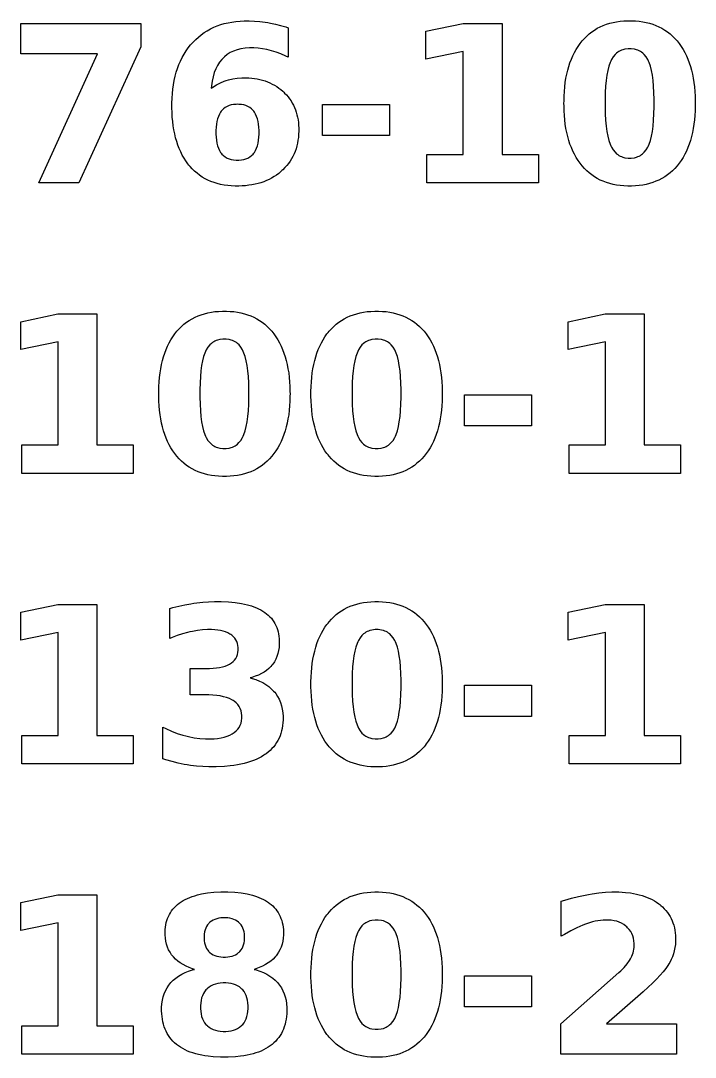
# Model space of a CAD drawing. Header units: millimetres. Extents: x 0 to 570, y 0 to 420.
# Drawn here: x 423.98 to 443.01, y 103.65 to 132.92 of the extents above; entities that cross this region are included whole.
import ezdxf

# ---------------------------------------------------------------- set-up
doc = ezdxf.new("R2010")
doc.units = ezdxf.units.MM
doc.layers.add('LEGEND_TEXT', color=7, linetype='Continuous')

msp = doc.modelspace()

# ---------------------------------------------------------------- linework, layer by layer
at = {"layer": 'LEGEND_TEXT'}
for points in [[(430.491, 132.153), (430.427, 132.152), (430.305, 132.143), (430.189, 132.125), (430.081, 132.098), (429.98, 132.062), (429.887, 132.017), (429.8, 131.963), (429.721, 131.9), (429.684, 131.865), (429.648, 131.828), (429.584, 131.747), (429.526, 131.658), (429.477, 131.56), (429.434, 131.453), (429.4, 131.338), (429.373, 131.214), (429.353, 131.081), (429.346, 131.011), (429.396, 131.047), (429.5, 131.111), (429.607, 131.167), (429.719, 131.213), (429.776, 131.232), (429.835, 131.249), (429.956, 131.277), (430.083, 131.296), (430.215, 131.305), (430.283, 131.306), (430.326, 131.306), (430.41, 131.303), (430.492, 131.296), (430.572, 131.287), (430.65, 131.274), (430.726, 131.259), (430.8, 131.24), (430.871, 131.217), (430.941, 131.192), (431.008, 131.164), (431.074, 131.132), (431.137, 131.098), (431.198, 131.06), (431.258, 131.019), (431.315, 130.974), (431.37, 130.927), (431.396, 130.902), (431.422, 130.877), (431.472, 130.824), (431.518, 130.77), (431.561, 130.714), (431.601, 130.656), (431.637, 130.595), (431.67, 130.533), (431.7, 130.469), (431.727, 130.403), (431.75, 130.335), (431.77, 130.265), (431.786, 130.193), (431.799, 130.119), (431.809, 130.043), (431.816, 129.966), (431.819, 129.886), (431.82, 129.845), (431.819, 129.8), (431.816, 129.712), (431.808, 129.626), (431.797, 129.542), (431.782, 129.461), (431.764, 129.382), (431.742, 129.305), (431.716, 129.23), (431.686, 129.158), (431.653, 129.088), (431.616, 129.02), (431.575, 128.954), (431.531, 128.89), (431.483, 128.829), (431.431, 128.77), (431.375, 128.713), (431.346, 128.686), (431.316, 128.659), (431.255, 128.608), (431.191, 128.56), (431.124, 128.516), (431.055, 128.475), (430.983, 128.438), (430.909, 128.404), (430.832, 128.373), (430.753, 128.346), (430.671, 128.322), (430.587, 128.302), (430.5, 128.284), (430.411, 128.271), (430.319, 128.261), (430.224, 128.254), (430.127, 128.25), (430.078, 128.25), (430.024, 128.251), (429.917, 128.255), (429.814, 128.264), (429.713, 128.278), (429.616, 128.297), (429.522, 128.32), (429.431, 128.348), (429.343, 128.38), (429.258, 128.417), (429.176, 128.459), (429.098, 128.505), (429.022, 128.556), (428.95, 128.611), (428.88, 128.672), (428.814, 128.736), (428.751, 128.806), (428.72, 128.842), (428.691, 128.88), (428.634, 128.958), (428.582, 129.04), (428.533, 129.125), (428.488, 129.215), (428.447, 129.308), (428.409, 129.406), (428.375, 129.507), (428.345, 129.612), (428.319, 129.721), (428.297, 129.834), (428.278, 129.95), (428.263, 130.071), (428.252, 130.195), (428.244, 130.324), (428.24, 130.456), (428.24, 130.523), (428.24, 130.592), (428.245, 130.728), (428.254, 130.86), (428.267, 130.988), (428.284, 131.113), (428.306, 131.233), (428.333, 131.35), (428.363, 131.463), (428.398, 131.573), (428.438, 131.679), (428.482, 131.781), (428.53, 131.879), (428.583, 131.974), (428.64, 132.065), (428.702, 132.152), (428.767, 132.235), (428.802, 132.276), (428.838, 132.315), (428.911, 132.389), (428.988, 132.459), (429.068, 132.524), (429.151, 132.584), (429.238, 132.638), (429.328, 132.688), (429.421, 132.733), (429.517, 132.773), (429.617, 132.808), (429.719, 132.838), (429.826, 132.863), (429.935, 132.882), (430.047, 132.897), (430.163, 132.907), (430.282, 132.912), (430.343, 132.913), (430.421, 132.912), (430.574, 132.906), (430.724, 132.894), (430.873, 132.876), (430.946, 132.865), (431.019, 132.852), (431.164, 132.822), (431.309, 132.786), (431.453, 132.743), (431.525, 132.72), (431.525, 131.888), (431.454, 131.921), (431.314, 131.98), (431.179, 132.03), (431.048, 132.071), (430.985, 132.088), (430.922, 132.104), (430.797, 132.128), (430.673, 132.144), (430.551, 132.152)], [(442.871, 129.539), (442.838, 129.435), (442.8, 129.336), (442.758, 129.24), (442.713, 129.148), (442.664, 129.06), (442.612, 128.976), (442.555, 128.896), (442.525, 128.858), (442.495, 128.82), (442.431, 128.749), (442.365, 128.683), (442.295, 128.621), (442.222, 128.564), (442.146, 128.512), (442.067, 128.464), (441.984, 128.421), (441.899, 128.384), (441.81, 128.35), (441.718, 128.322), (441.623, 128.298), (441.525, 128.279), (441.424, 128.265), (441.319, 128.255), (441.212, 128.251), (441.157, 128.25), (441.102, 128.251), (440.994, 128.255), (440.889, 128.265), (440.787, 128.279), (440.689, 128.298), (440.594, 128.322), (440.502, 128.35), (440.413, 128.384), (440.327, 128.421), (440.244, 128.464), (440.165, 128.512), (440.089, 128.564), (440.016, 128.621), (439.946, 128.683), (439.879, 128.749), (439.816, 128.82), (439.785, 128.858), (439.756, 128.896), (439.699, 128.976), (439.646, 129.06), (439.598, 129.148), (439.552, 129.24), (439.511, 129.336), (439.473, 129.435), (439.439, 129.539), (439.409, 129.647), (439.383, 129.759), (439.36, 129.875), (439.341, 129.995), (439.326, 130.118), (439.315, 130.246), (439.307, 130.378), (439.304, 130.514), (439.303, 130.583), (439.304, 130.653), (439.307, 130.789), (439.315, 130.921), (439.326, 131.049), (439.341, 131.173), (439.36, 131.293), (439.383, 131.409), (439.409, 131.521), (439.439, 131.629), (439.473, 131.733), (439.511, 131.833), (439.552, 131.929), (439.598, 132.021), (439.646, 132.109), (439.699, 132.193), (439.756, 132.273), (439.785, 132.311), (439.816, 132.349), (439.879, 132.42), (439.946, 132.486), (440.016, 132.548), (440.089, 132.605), (440.165, 132.657), (440.244, 132.705), (440.327, 132.747), (440.413, 132.785), (440.502, 132.818), (440.594, 132.847), (440.689, 132.871), (440.787, 132.89), (440.889, 132.904), (440.994, 132.913), (441.102, 132.918), (441.157, 132.919), (441.212, 132.918), (441.319, 132.913), (441.424, 132.904), (441.525, 132.89), (441.623, 132.871), (441.718, 132.847), (441.81, 132.818), (441.899, 132.785), (441.984, 132.747), (442.067, 132.705), (442.146, 132.657), (442.222, 132.605), (442.295, 132.548), (442.365, 132.486), (442.431, 132.42), (442.495, 132.349), (442.525, 132.311), (442.555, 132.273), (442.612, 132.193), (442.664, 132.109), (442.713, 132.021), (442.758, 131.929), (442.8, 131.833), (442.838, 131.733), (442.871, 131.629), (442.902, 131.521), (442.928, 131.409), (442.951, 131.293), (442.969, 131.173), (442.984, 131.049), (442.996, 130.921), (443.003, 130.789), (443.007, 130.653), (443.008, 130.583), (443.007, 130.514), (443.003, 130.378), (442.996, 130.246), (442.984, 130.118), (442.969, 129.995), (442.951, 129.875), (442.928, 129.759), (442.902, 129.647)], [(425.612, 128.338), (424.481, 128.338), (426.142, 131.984), (423.975, 131.984), (423.975, 132.838), (427.366, 132.838), (427.366, 132.184)], [(438.584, 128.338), (435.437, 128.338), (435.437, 129.139), (436.462, 129.139), (436.462, 132.048), (435.41, 131.831), (435.41, 132.621), (436.455, 132.838), (437.558, 132.838), (437.558, 129.139), (438.584, 129.139)], [(441.689, 131.781), (441.669, 131.823), (441.622, 131.898), (441.569, 131.963), (441.525, 132.004), (441.493, 132.029), (441.46, 132.05), (441.425, 132.069), (441.389, 132.085), (441.35, 132.099), (441.29, 132.114), (441.203, 132.125), (441.157, 132.126), (441.111, 132.125), (441.024, 132.114), (440.964, 132.099), (440.925, 132.085), (440.889, 132.069), (440.854, 132.05), (440.82, 132.029), (440.789, 132.004), (440.744, 131.963), (440.691, 131.898), (440.644, 131.823), (440.623, 131.781), (440.604, 131.736), (440.569, 131.634), (440.539, 131.517), (440.514, 131.384), (440.494, 131.235), (440.479, 131.071), (440.469, 130.891), (440.464, 130.696), (440.463, 130.593), (440.464, 130.488), (440.469, 130.29), (440.479, 130.108), (440.494, 129.942), (440.514, 129.792), (440.539, 129.657), (440.569, 129.538), (440.604, 129.435), (440.623, 129.389), (440.644, 129.347), (440.691, 129.27), (440.744, 129.205), (440.789, 129.163), (440.82, 129.138), (440.854, 129.117), (440.889, 129.097), (440.925, 129.081), (440.964, 129.067), (441.024, 129.052), (441.111, 129.041), (441.157, 129.04), (441.202, 129.041), (441.289, 129.052), (441.349, 129.067), (441.387, 129.081), (441.423, 129.097), (441.458, 129.117), (441.491, 129.138), (441.523, 129.163), (441.567, 129.205), (441.62, 129.27), (441.667, 129.347), (441.687, 129.389), (441.707, 129.435), (441.742, 129.538), (441.772, 129.657), (441.797, 129.792), (441.817, 129.942), (441.832, 130.108), (441.842, 130.29), (441.847, 130.488), (441.847, 130.593), (441.847, 130.696), (441.842, 130.891), (441.832, 131.071), (441.817, 131.235), (441.797, 131.384), (441.773, 131.517), (441.743, 131.634), (441.708, 131.736)], [(429.582, 130.28), (429.553, 130.219), (429.529, 130.151), (429.51, 130.077), (429.496, 129.997), (429.486, 129.91), (429.482, 129.818), (429.481, 129.769), (429.482, 129.72), (429.486, 129.628), (429.496, 129.542), (429.51, 129.461), (429.529, 129.387), (429.553, 129.32), (429.582, 129.258), (429.615, 129.202), (429.633, 129.177), (429.653, 129.153), (429.696, 129.11), (429.744, 129.073), (429.796, 129.042), (429.853, 129.018), (429.915, 128.999), (429.982, 128.987), (430.053, 128.981), (430.091, 128.98), (430.128, 128.981), (430.2, 128.987), (430.267, 128.999), (430.329, 129.018), (430.387, 129.042), (430.439, 129.073), (430.487, 129.11), (430.53, 129.153), (430.55, 129.177), (430.568, 129.202), (430.601, 129.258), (430.63, 129.32), (430.654, 129.387), (430.673, 129.461), (430.687, 129.542), (430.697, 129.628), (430.701, 129.72), (430.702, 129.769), (430.701, 129.818), (430.697, 129.91), (430.687, 129.997), (430.673, 130.077), (430.654, 130.151), (430.63, 130.219), (430.601, 130.28), (430.568, 130.336), (430.55, 130.361), (430.53, 130.385), (430.487, 130.428), (430.439, 130.465), (430.387, 130.496), (430.329, 130.521), (430.267, 130.54), (430.2, 130.552), (430.128, 130.558), (430.091, 130.559), (430.053, 130.558), (429.982, 130.552), (429.915, 130.54), (429.853, 130.521), (429.796, 130.496), (429.744, 130.465), (429.696, 130.428), (429.653, 130.385), (429.633, 130.361), (429.615, 130.336)], [(432.486, 129.676), (432.486, 130.553), (434.378, 130.553), (434.378, 129.676)], [(431.403, 121.235), (431.365, 121.136), (431.324, 121.04), (431.279, 120.948), (431.23, 120.86), (431.177, 120.776), (431.12, 120.696), (431.091, 120.658), (431.06, 120.62), (430.997, 120.549), (430.93, 120.483), (430.86, 120.421), (430.787, 120.364), (430.711, 120.312), (430.632, 120.264), (430.55, 120.221), (430.464, 120.184), (430.376, 120.15), (430.284, 120.122), (430.189, 120.098), (430.091, 120.079), (429.989, 120.065), (429.885, 120.055), (429.777, 120.051), (429.722, 120.05), (429.667, 120.051), (429.559, 120.055), (429.454, 120.065), (429.353, 120.079), (429.254, 120.098), (429.159, 120.122), (429.067, 120.15), (428.978, 120.184), (428.892, 120.221), (428.81, 120.264), (428.73, 120.312), (428.654, 120.364), (428.581, 120.421), (428.511, 120.483), (428.445, 120.549), (428.381, 120.62), (428.351, 120.658), (428.321, 120.696), (428.265, 120.776), (428.212, 120.86), (428.163, 120.948), (428.118, 121.04), (428.076, 121.136), (428.038, 121.235), (428.005, 121.339), (427.974, 121.447), (427.948, 121.559), (427.925, 121.675), (427.907, 121.795), (427.892, 121.918), (427.88, 122.046), (427.873, 122.178), (427.869, 122.314), (427.868, 122.383), (427.869, 122.453), (427.873, 122.589), (427.88, 122.721), (427.892, 122.849), (427.907, 122.973), (427.925, 123.093), (427.948, 123.209), (427.974, 123.321), (428.005, 123.429), (428.038, 123.533), (428.076, 123.633), (428.118, 123.729), (428.163, 123.821), (428.212, 123.909), (428.265, 123.993), (428.321, 124.073), (428.351, 124.111), (428.381, 124.149), (428.445, 124.22), (428.511, 124.286), (428.581, 124.348), (428.654, 124.405), (428.73, 124.457), (428.81, 124.505), (428.892, 124.547), (428.978, 124.585), (429.067, 124.618), (429.159, 124.647), (429.254, 124.671), (429.353, 124.69), (429.454, 124.704), (429.559, 124.713), (429.667, 124.718), (429.722, 124.719), (429.777, 124.718), (429.885, 124.713), (429.989, 124.704), (430.091, 124.69), (430.189, 124.671), (430.284, 124.647), (430.376, 124.618), (430.464, 124.585), (430.55, 124.547), (430.632, 124.505), (430.711, 124.457), (430.787, 124.405), (430.86, 124.348), (430.93, 124.286), (430.997, 124.22), (431.06, 124.149), (431.091, 124.111), (431.12, 124.073), (431.177, 123.993), (431.23, 123.909), (431.279, 123.821), (431.324, 123.729), (431.365, 123.633), (431.403, 123.533), (431.437, 123.429), (431.467, 123.321), (431.493, 123.209), (431.516, 123.093), (431.535, 122.973), (431.55, 122.849), (431.561, 122.721), (431.569, 122.589), (431.572, 122.453), (431.573, 122.383), (431.572, 122.314), (431.569, 122.178), (431.561, 122.046), (431.55, 121.918), (431.535, 121.795), (431.516, 121.675), (431.493, 121.559), (431.467, 121.447), (431.437, 121.339)], [(435.66, 121.136), (435.618, 121.04), (435.573, 120.948), (435.524, 120.86), (435.472, 120.776), (435.415, 120.696), (435.385, 120.658), (435.355, 120.62), (435.291, 120.549), (435.225, 120.483), (435.155, 120.421), (435.082, 120.364), (435.006, 120.312), (434.927, 120.264), (434.844, 120.221), (434.759, 120.184), (434.67, 120.15), (434.578, 120.122), (434.483, 120.098), (434.385, 120.079), (434.284, 120.065), (434.179, 120.055), (434.072, 120.051), (434.017, 120.05), (433.962, 120.051), (433.854, 120.055), (433.749, 120.065), (433.647, 120.079), (433.549, 120.098), (433.454, 120.122), (433.362, 120.15), (433.273, 120.184), (433.187, 120.221), (433.104, 120.264), (433.025, 120.312), (432.949, 120.364), (432.876, 120.421), (432.806, 120.483), (432.739, 120.549), (432.676, 120.62), (432.645, 120.658), (432.616, 120.696), (432.559, 120.776), (432.506, 120.86), (432.458, 120.948), (432.412, 121.04), (432.371, 121.136), (432.333, 121.235), (432.299, 121.339), (432.269, 121.447), (432.243, 121.559), (432.22, 121.675), (432.201, 121.795), (432.186, 121.918), (432.175, 122.046), (432.167, 122.178), (432.164, 122.314), (432.163, 122.383), (432.164, 122.453), (432.167, 122.589), (432.175, 122.721), (432.186, 122.849), (432.201, 122.973), (432.22, 123.093), (432.243, 123.209), (432.269, 123.321), (432.299, 123.429), (432.333, 123.533), (432.371, 123.633), (432.412, 123.729), (432.458, 123.821), (432.506, 123.909), (432.559, 123.993), (432.616, 124.073), (432.645, 124.111), (432.676, 124.149), (432.739, 124.22), (432.806, 124.286), (432.876, 124.348), (432.949, 124.405), (433.025, 124.457), (433.104, 124.505), (433.187, 124.547), (433.273, 124.585), (433.362, 124.618), (433.454, 124.647), (433.549, 124.671), (433.647, 124.69), (433.749, 124.704), (433.854, 124.713), (433.962, 124.718), (434.017, 124.719), (434.072, 124.718), (434.179, 124.713), (434.284, 124.704), (434.385, 124.69), (434.483, 124.671), (434.578, 124.647), (434.67, 124.618), (434.759, 124.585), (434.844, 124.547), (434.927, 124.505), (435.006, 124.457), (435.082, 124.405), (435.155, 124.348), (435.225, 124.286), (435.291, 124.22), (435.355, 124.149), (435.385, 124.111), (435.415, 124.073), (435.472, 123.993), (435.524, 123.909), (435.573, 123.821), (435.618, 123.729), (435.66, 123.633), (435.698, 123.533), (435.731, 123.429), (435.762, 123.321), (435.788, 123.209), (435.811, 123.093), (435.829, 122.973), (435.844, 122.849), (435.856, 122.721), (435.863, 122.589), (435.867, 122.453), (435.868, 122.383), (435.867, 122.314), (435.863, 122.178), (435.856, 122.046), (435.844, 121.918), (435.829, 121.795), (435.811, 121.675), (435.788, 121.559), (435.762, 121.447), (435.731, 121.339), (435.698, 121.235)], [(424.002, 120.138), (424.002, 120.939), (425.027, 120.939), (425.027, 123.848), (423.975, 123.631), (423.975, 124.421), (425.02, 124.638), (426.124, 124.638), (426.124, 120.939), (427.149, 120.939), (427.149, 120.138)], [(439.448, 120.138), (439.448, 120.939), (440.473, 120.939), (440.473, 123.848), (439.421, 123.631), (439.421, 124.421), (440.466, 124.638), (441.57, 124.638), (441.57, 120.939), (442.595, 120.939), (442.595, 120.138)], [(430.234, 123.623), (430.188, 123.698), (430.135, 123.763), (430.09, 123.804), (430.059, 123.829), (430.025, 123.85), (429.991, 123.869), (429.954, 123.885), (429.916, 123.899), (429.855, 123.914), (429.768, 123.925), (429.722, 123.926), (429.676, 123.925), (429.59, 123.914), (429.529, 123.899), (429.491, 123.885), (429.454, 123.869), (429.419, 123.85), (429.386, 123.829), (429.354, 123.804), (429.31, 123.763), (429.256, 123.698), (429.21, 123.623), (429.189, 123.581), (429.169, 123.536), (429.134, 123.434), (429.104, 123.317), (429.079, 123.184), (429.059, 123.035), (429.044, 122.871), (429.034, 122.691), (429.029, 122.496), (429.029, 122.393), (429.029, 122.288), (429.034, 122.09), (429.044, 121.908), (429.059, 121.742), (429.079, 121.592), (429.104, 121.457), (429.134, 121.338), (429.169, 121.235), (429.189, 121.189), (429.21, 121.147), (429.256, 121.07), (429.31, 121.005), (429.354, 120.963), (429.386, 120.938), (429.419, 120.917), (429.454, 120.897), (429.491, 120.881), (429.529, 120.867), (429.59, 120.852), (429.676, 120.841), (429.722, 120.84), (429.768, 120.841), (429.854, 120.852), (429.914, 120.867), (429.952, 120.881), (429.989, 120.897), (430.024, 120.917), (430.057, 120.938), (430.088, 120.963), (430.132, 121.005), (430.185, 121.07), (430.232, 121.147), (430.253, 121.189), (430.272, 121.235), (430.307, 121.338), (430.337, 121.457), (430.362, 121.592), (430.382, 121.742), (430.397, 121.908), (430.407, 122.09), (430.412, 122.288), (430.413, 122.393), (430.412, 122.496), (430.407, 122.691), (430.397, 122.871), (430.382, 123.035), (430.363, 123.184), (430.338, 123.317), (430.308, 123.434), (430.274, 123.536), (430.254, 123.581)], [(434.482, 123.698), (434.429, 123.763), (434.385, 123.804), (434.353, 123.829), (434.32, 123.85), (434.285, 123.869), (434.249, 123.885), (434.21, 123.899), (434.15, 123.914), (434.063, 123.925), (434.017, 123.926), (433.971, 123.925), (433.884, 123.914), (433.824, 123.899), (433.785, 123.885), (433.749, 123.869), (433.714, 123.85), (433.68, 123.829), (433.649, 123.804), (433.604, 123.763), (433.551, 123.698), (433.504, 123.623), (433.483, 123.581), (433.464, 123.536), (433.429, 123.434), (433.399, 123.317), (433.374, 123.184), (433.354, 123.035), (433.339, 122.871), (433.329, 122.691), (433.324, 122.496), (433.323, 122.393), (433.324, 122.288), (433.329, 122.09), (433.339, 121.908), (433.354, 121.742), (433.374, 121.592), (433.399, 121.457), (433.429, 121.338), (433.464, 121.235), (433.483, 121.189), (433.504, 121.147), (433.551, 121.07), (433.604, 121.005), (433.649, 120.963), (433.68, 120.938), (433.714, 120.917), (433.749, 120.897), (433.785, 120.881), (433.824, 120.867), (433.884, 120.852), (433.971, 120.841), (434.017, 120.84), (434.062, 120.841), (434.149, 120.852), (434.209, 120.867), (434.247, 120.881), (434.283, 120.897), (434.318, 120.917), (434.351, 120.938), (434.383, 120.963), (434.427, 121.005), (434.48, 121.07), (434.527, 121.147), (434.547, 121.189), (434.567, 121.235), (434.602, 121.338), (434.632, 121.457), (434.657, 121.592), (434.677, 121.742), (434.692, 121.908), (434.702, 122.09), (434.707, 122.288), (434.707, 122.393), (434.707, 122.496), (434.702, 122.691), (434.692, 122.871), (434.677, 123.035), (434.657, 123.184), (434.633, 123.317), (434.603, 123.434), (434.568, 123.536), (434.549, 123.581), (434.529, 123.623)], [(438.39, 121.476), (436.497, 121.476), (436.497, 122.353), (438.39, 122.353)], [(431.22, 113.841), (431.265, 113.758), (431.302, 113.671), (431.332, 113.578), (431.354, 113.481), (431.369, 113.379), (431.376, 113.271), (431.377, 113.216), (431.377, 113.174), (431.373, 113.093), (431.365, 113.014), (431.353, 112.938), (431.336, 112.865), (431.316, 112.793), (431.292, 112.725), (431.264, 112.659), (431.232, 112.595), (431.196, 112.534), (431.156, 112.475), (431.112, 112.419), (431.064, 112.366), (431.012, 112.315), (430.956, 112.266), (430.896, 112.22), (430.864, 112.198), (430.832, 112.177), (430.764, 112.136), (430.692, 112.098), (430.617, 112.062), (430.539, 112.03), (430.456, 112), (430.37, 111.973), (430.281, 111.948), (430.187, 111.926), (430.09, 111.907), (429.99, 111.891), (429.885, 111.878), (429.722, 111.862), (429.491, 111.851), (429.37, 111.85), (429.283, 111.851), (429.11, 111.858), (428.936, 111.872), (428.762, 111.893), (428.675, 111.906), (428.588, 111.921), (428.415, 111.956), (428.243, 111.998), (428.071, 112.047), (427.986, 112.074), (427.986, 112.969), (428.068, 112.929), (428.23, 112.858), (428.391, 112.796), (428.552, 112.745), (428.632, 112.723), (428.712, 112.703), (428.872, 112.672), (429.03, 112.652), (429.186, 112.641), (429.264, 112.64), (429.321, 112.64), (429.429, 112.645), (429.531, 112.655), (429.626, 112.67), (429.715, 112.69), (429.796, 112.715), (429.871, 112.745), (429.939, 112.78), (429.971, 112.799), (430.001, 112.82), (430.055, 112.864), (430.101, 112.913), (430.139, 112.966), (430.17, 113.023), (430.193, 113.085), (430.208, 113.151), (430.216, 113.221), (430.217, 113.258), (430.216, 113.296), (430.208, 113.368), (430.192, 113.436), (430.169, 113.499), (430.137, 113.557), (430.098, 113.61), (430.051, 113.659), (429.996, 113.704), (429.965, 113.724), (429.933, 113.743), (429.862, 113.778), (429.784, 113.807), (429.699, 113.832), (429.606, 113.852), (429.506, 113.867), (429.398, 113.876), (429.282, 113.881), (429.222, 113.882), (428.758, 113.882), (428.758, 114.629), (429.246, 114.629), (429.3, 114.63), (429.402, 114.634), (429.497, 114.643), (429.586, 114.656), (429.667, 114.673), (429.742, 114.694), (429.809, 114.72), (429.869, 114.75), (429.897, 114.766), (429.923, 114.784), (429.969, 114.823), (430.01, 114.866), (430.043, 114.914), (430.07, 114.966), (430.09, 115.023), (430.103, 115.084), (430.11, 115.149), (430.111, 115.184), (430.11, 115.216), (430.103, 115.277), (430.09, 115.334), (430.071, 115.388), (430.045, 115.438), (430.012, 115.484), (429.973, 115.527), (429.928, 115.566), (429.902, 115.584), (429.876, 115.601), (429.819, 115.632), (429.756, 115.659), (429.688, 115.681), (429.615, 115.699), (429.536, 115.712), (429.452, 115.721), (429.362, 115.725), (429.315, 115.726), (429.245, 115.725), (429.104, 115.717), (428.963, 115.701), (428.821, 115.677), (428.749, 115.662), (428.677, 115.646), (428.535, 115.607), (428.392, 115.56), (428.25, 115.506), (428.179, 115.476), (428.179, 116.326), (428.265, 116.349), (428.436, 116.391), (428.606, 116.428), (428.775, 116.458), (428.86, 116.471), (428.944, 116.482), (429.111, 116.5), (429.277, 116.512), (429.442, 116.518), (429.523, 116.519), (429.631, 116.518), (429.837, 116.509), (430.028, 116.491), (430.206, 116.464), (430.37, 116.428), (430.484, 116.395), (430.555, 116.37), (430.624, 116.343), (430.688, 116.313), (430.75, 116.282), (430.807, 116.248), (430.835, 116.23), (430.862, 116.212), (430.913, 116.174), (430.961, 116.133), (431.005, 116.091), (431.046, 116.046), (431.083, 115.998), (431.117, 115.949), (431.148, 115.897), (431.175, 115.843), (431.199, 115.786), (431.219, 115.728), (431.237, 115.667), (431.25, 115.604), (431.26, 115.538), (431.267, 115.47), (431.271, 115.4), (431.271, 115.364), (431.27, 115.316), (431.264, 115.221), (431.251, 115.132), (431.231, 115.047), (431.205, 114.966), (431.173, 114.889), (431.133, 114.818), (431.088, 114.75), (431.063, 114.718), (431.036, 114.687), (430.978, 114.629), (430.914, 114.575), (430.843, 114.527), (430.766, 114.482), (430.683, 114.443), (430.594, 114.408), (430.498, 114.378), (430.448, 114.364), (430.504, 114.349), (430.611, 114.314), (430.711, 114.274), (430.805, 114.228), (430.891, 114.177), (430.971, 114.12), (431.044, 114.058), (431.109, 113.991), (431.14, 113.955), (431.169, 113.918)], [(435.698, 113.035), (435.66, 112.936), (435.618, 112.84), (435.573, 112.748), (435.524, 112.66), (435.472, 112.576), (435.415, 112.496), (435.385, 112.458), (435.355, 112.42), (435.291, 112.349), (435.225, 112.283), (435.155, 112.221), (435.082, 112.164), (435.006, 112.112), (434.927, 112.064), (434.844, 112.021), (434.759, 111.984), (434.67, 111.95), (434.578, 111.922), (434.483, 111.898), (434.385, 111.879), (434.284, 111.865), (434.179, 111.855), (434.072, 111.851), (434.017, 111.85), (433.962, 111.851), (433.854, 111.855), (433.749, 111.865), (433.647, 111.879), (433.549, 111.898), (433.454, 111.922), (433.362, 111.95), (433.273, 111.984), (433.187, 112.021), (433.104, 112.064), (433.025, 112.112), (432.949, 112.164), (432.876, 112.221), (432.806, 112.283), (432.739, 112.349), (432.676, 112.42), (432.645, 112.458), (432.616, 112.496), (432.559, 112.576), (432.506, 112.66), (432.458, 112.748), (432.412, 112.84), (432.371, 112.936), (432.333, 113.035), (432.299, 113.139), (432.269, 113.247), (432.243, 113.359), (432.22, 113.475), (432.201, 113.595), (432.186, 113.718), (432.175, 113.846), (432.167, 113.978), (432.164, 114.114), (432.163, 114.183), (432.164, 114.253), (432.167, 114.389), (432.175, 114.521), (432.186, 114.649), (432.201, 114.773), (432.22, 114.893), (432.243, 115.009), (432.269, 115.121), (432.299, 115.229), (432.333, 115.333), (432.371, 115.433), (432.412, 115.529), (432.458, 115.621), (432.506, 115.709), (432.559, 115.793), (432.616, 115.873), (432.645, 115.911), (432.676, 115.949), (432.739, 116.02), (432.806, 116.086), (432.876, 116.148), (432.949, 116.205), (433.025, 116.257), (433.104, 116.305), (433.187, 116.347), (433.273, 116.385), (433.362, 116.418), (433.454, 116.447), (433.549, 116.471), (433.647, 116.49), (433.749, 116.504), (433.854, 116.513), (433.962, 116.518), (434.017, 116.519), (434.072, 116.518), (434.179, 116.513), (434.284, 116.504), (434.385, 116.49), (434.483, 116.471), (434.578, 116.447), (434.67, 116.418), (434.759, 116.385), (434.844, 116.347), (434.927, 116.305), (435.006, 116.257), (435.082, 116.205), (435.155, 116.148), (435.225, 116.086), (435.291, 116.02), (435.355, 115.949), (435.385, 115.911), (435.415, 115.873), (435.472, 115.793), (435.524, 115.709), (435.573, 115.621), (435.618, 115.529), (435.66, 115.433), (435.698, 115.333), (435.731, 115.229), (435.762, 115.121), (435.788, 115.009), (435.811, 114.893), (435.829, 114.773), (435.844, 114.649), (435.856, 114.521), (435.863, 114.389), (435.867, 114.253), (435.868, 114.183), (435.867, 114.114), (435.863, 113.978), (435.856, 113.846), (435.844, 113.718), (435.829, 113.595), (435.811, 113.475), (435.788, 113.359), (435.762, 113.247), (435.731, 113.139)], [(424.002, 111.938), (424.002, 112.739), (425.027, 112.739), (425.027, 115.648), (423.975, 115.431), (423.975, 116.221), (425.02, 116.438), (426.124, 116.438), (426.124, 112.739), (427.149, 112.739), (427.149, 111.938)], [(439.448, 112.739), (440.473, 112.739), (440.473, 115.648), (439.421, 115.431), (439.421, 116.221), (440.466, 116.438), (441.57, 116.438), (441.57, 112.739), (442.595, 112.739), (442.595, 111.938), (439.448, 111.938)], [(434.529, 115.423), (434.482, 115.498), (434.429, 115.563), (434.385, 115.604), (434.353, 115.629), (434.32, 115.65), (434.285, 115.669), (434.249, 115.685), (434.21, 115.699), (434.15, 115.714), (434.063, 115.725), (434.017, 115.726), (433.971, 115.725), (433.884, 115.714), (433.824, 115.699), (433.785, 115.685), (433.749, 115.669), (433.714, 115.65), (433.68, 115.629), (433.649, 115.604), (433.604, 115.563), (433.551, 115.498), (433.504, 115.423), (433.483, 115.381), (433.464, 115.336), (433.429, 115.234), (433.399, 115.117), (433.374, 114.984), (433.354, 114.835), (433.339, 114.671), (433.329, 114.491), (433.324, 114.296), (433.323, 114.193), (433.324, 114.088), (433.329, 113.89), (433.339, 113.708), (433.354, 113.542), (433.374, 113.392), (433.399, 113.257), (433.429, 113.138), (433.464, 113.035), (433.483, 112.989), (433.504, 112.947), (433.551, 112.87), (433.604, 112.805), (433.649, 112.763), (433.68, 112.738), (433.714, 112.717), (433.749, 112.697), (433.785, 112.681), (433.824, 112.667), (433.884, 112.652), (433.971, 112.641), (434.017, 112.64), (434.062, 112.641), (434.149, 112.652), (434.209, 112.667), (434.247, 112.681), (434.283, 112.697), (434.318, 112.717), (434.351, 112.738), (434.383, 112.763), (434.427, 112.805), (434.48, 112.87), (434.527, 112.947), (434.547, 112.989), (434.567, 113.035), (434.602, 113.138), (434.632, 113.257), (434.657, 113.392), (434.677, 113.542), (434.692, 113.708), (434.702, 113.89), (434.707, 114.088), (434.707, 114.193), (434.707, 114.296), (434.702, 114.491), (434.692, 114.671), (434.677, 114.835), (434.657, 114.984), (434.633, 115.117), (434.603, 115.234), (434.568, 115.336), (434.549, 115.381)], [(438.39, 113.276), (436.497, 113.276), (436.497, 114.153), (438.39, 114.153)], [(428.232, 106.546), (428.187, 106.614), (428.148, 106.686), (428.115, 106.762), (428.089, 106.842), (428.07, 106.926), (428.057, 107.014), (428.051, 107.105), (428.05, 107.153), (428.05, 107.188), (428.054, 107.257), (428.06, 107.324), (428.07, 107.389), (428.083, 107.451), (428.1, 107.512), (428.12, 107.57), (428.143, 107.627), (428.17, 107.681), (428.199, 107.733), (428.233, 107.783), (428.269, 107.831), (428.309, 107.876), (428.352, 107.92), (428.398, 107.962), (428.448, 108.001), (428.474, 108.02), (428.501, 108.038), (428.557, 108.073), (428.617, 108.106), (428.679, 108.136), (428.745, 108.164), (428.814, 108.19), (428.885, 108.213), (428.96, 108.234), (429.078, 108.262), (429.247, 108.29), (429.428, 108.308), (429.621, 108.318), (429.722, 108.319), (429.823, 108.318), (430.015, 108.308), (430.194, 108.29), (430.362, 108.262), (430.517, 108.225), (430.625, 108.191), (430.694, 108.165), (430.759, 108.137), (430.821, 108.107), (430.88, 108.075), (430.936, 108.04), (430.963, 108.022), (430.989, 108.003), (431.039, 107.964), (431.086, 107.922), (431.129, 107.879), (431.169, 107.833), (431.205, 107.785), (431.239, 107.735), (431.269, 107.683), (431.295, 107.629), (431.318, 107.572), (431.338, 107.513), (431.355, 107.453), (431.368, 107.39), (431.378, 107.325), (431.385, 107.258), (431.388, 107.188), (431.389, 107.153), (431.388, 107.105), (431.381, 107.014), (431.368, 106.926), (431.349, 106.842), (431.322, 106.762), (431.29, 106.686), (431.25, 106.614), (431.205, 106.546), (431.179, 106.513), (431.152, 106.482), (431.094, 106.422), (431.029, 106.366), (430.958, 106.315), (430.88, 106.267), (430.797, 106.224), (430.707, 106.185), (430.611, 106.149), (430.56, 106.133), (430.617, 106.117), (430.724, 106.08), (430.825, 106.039), (430.918, 105.993), (431.004, 105.941), (431.084, 105.885), (431.156, 105.824), (431.222, 105.757), (431.252, 105.723), (431.28, 105.686), (431.331, 105.611), (431.375, 105.53), (431.411, 105.445), (431.44, 105.355), (431.462, 105.261), (431.477, 105.162), (431.484, 105.058), (431.485, 105.004), (431.485, 104.963), (431.481, 104.881), (431.474, 104.803), (431.464, 104.727), (431.45, 104.653), (431.433, 104.583), (431.412, 104.514), (431.387, 104.448), (431.36, 104.385), (431.328, 104.325), (431.294, 104.266), (431.255, 104.211), (431.214, 104.158), (431.169, 104.107), (431.12, 104.059), (431.068, 104.014), (431.04, 103.992), (431.012, 103.971), (430.953, 103.931), (430.891, 103.894), (430.825, 103.859), (430.756, 103.827), (430.684, 103.797), (430.608, 103.771), (430.529, 103.747), (430.447, 103.725), (430.361, 103.707), (430.272, 103.69), (430.18, 103.677), (430.035, 103.662), (429.83, 103.651), (429.722, 103.65), (429.614, 103.651), (429.408, 103.662), (429.263, 103.677), (429.17, 103.69), (429.081, 103.707), (428.995, 103.725), (428.912, 103.747), (428.832, 103.771), (428.756, 103.797), (428.684, 103.827), (428.614, 103.859), (428.548, 103.894), (428.486, 103.931), (428.426, 103.971), (428.398, 103.992), (428.37, 104.014), (428.318, 104.059), (428.269, 104.107), (428.224, 104.158), (428.182, 104.211), (428.143, 104.266), (428.108, 104.325), (428.077, 104.385), (428.049, 104.448), (428.024, 104.514), (428.003, 104.583), (427.986, 104.653), (427.972, 104.727), (427.961, 104.803), (427.954, 104.881), (427.951, 104.963), (427.95, 105.004), (427.951, 105.058), (427.959, 105.162), (427.973, 105.261), (427.995, 105.355), (428.024, 105.445), (428.061, 105.53), (428.105, 105.611), (428.156, 105.686), (428.184, 105.723), (428.214, 105.757), (428.279, 105.824), (428.352, 105.885), (428.431, 105.941), (428.518, 105.993), (428.611, 106.039), (428.711, 106.08), (428.819, 106.117), (428.875, 106.133), (428.825, 106.149), (428.729, 106.185), (428.639, 106.224), (428.555, 106.267), (428.478, 106.315), (428.407, 106.366), (428.342, 106.422), (428.284, 106.482), (428.257, 106.513)], [(435.698, 104.835), (435.66, 104.736), (435.618, 104.64), (435.573, 104.548), (435.524, 104.46), (435.472, 104.376), (435.415, 104.296), (435.385, 104.258), (435.355, 104.22), (435.291, 104.149), (435.225, 104.083), (435.155, 104.021), (435.082, 103.964), (435.006, 103.912), (434.927, 103.864), (434.844, 103.821), (434.759, 103.784), (434.67, 103.75), (434.578, 103.722), (434.483, 103.698), (434.385, 103.679), (434.284, 103.665), (434.179, 103.655), (434.072, 103.651), (434.017, 103.65), (433.962, 103.651), (433.854, 103.655), (433.749, 103.665), (433.647, 103.679), (433.549, 103.698), (433.454, 103.722), (433.362, 103.75), (433.273, 103.784), (433.187, 103.821), (433.104, 103.864), (433.025, 103.912), (432.949, 103.964), (432.876, 104.021), (432.806, 104.083), (432.739, 104.149), (432.676, 104.22), (432.645, 104.258), (432.616, 104.296), (432.559, 104.376), (432.506, 104.46), (432.458, 104.548), (432.412, 104.64), (432.371, 104.736), (432.333, 104.835), (432.299, 104.939), (432.269, 105.047), (432.243, 105.159), (432.22, 105.275), (432.201, 105.395), (432.186, 105.518), (432.175, 105.646), (432.167, 105.778), (432.164, 105.914), (432.163, 105.983), (432.164, 106.053), (432.167, 106.189), (432.175, 106.321), (432.186, 106.449), (432.201, 106.573), (432.22, 106.693), (432.243, 106.809), (432.269, 106.921), (432.299, 107.029), (432.333, 107.133), (432.371, 107.233), (432.412, 107.329), (432.458, 107.421), (432.506, 107.509), (432.559, 107.593), (432.616, 107.673), (432.645, 107.711), (432.676, 107.749), (432.739, 107.82), (432.806, 107.886), (432.876, 107.948), (432.949, 108.005), (433.025, 108.057), (433.104, 108.105), (433.187, 108.147), (433.273, 108.185), (433.362, 108.218), (433.454, 108.247), (433.549, 108.271), (433.647, 108.29), (433.749, 108.304), (433.854, 108.313), (433.962, 108.318), (434.017, 108.319), (434.072, 108.318), (434.179, 108.313), (434.284, 108.304), (434.385, 108.29), (434.483, 108.271), (434.578, 108.247), (434.67, 108.218), (434.759, 108.185), (434.844, 108.147), (434.927, 108.105), (435.006, 108.057), (435.082, 108.005), (435.155, 107.948), (435.225, 107.886), (435.291, 107.82), (435.355, 107.749), (435.385, 107.711), (435.415, 107.673), (435.472, 107.593), (435.524, 107.509), (435.573, 107.421), (435.618, 107.329), (435.66, 107.233), (435.698, 107.133), (435.731, 107.029), (435.762, 106.921), (435.788, 106.809), (435.811, 106.693), (435.829, 106.573), (435.844, 106.449), (435.856, 106.321), (435.863, 106.189), (435.867, 106.053), (435.868, 105.983), (435.867, 105.914), (435.863, 105.778), (435.856, 105.646), (435.844, 105.518), (435.829, 105.395), (435.811, 105.275), (435.788, 105.159), (435.762, 105.047), (435.731, 104.939)], [(441.194, 106.453), (441.217, 106.501), (441.236, 106.55), (441.253, 106.598), (441.266, 106.648), (441.276, 106.698), (441.282, 106.748), (441.286, 106.798), (441.286, 106.824), (441.285, 106.863), (441.279, 106.938), (441.265, 107.01), (441.245, 107.077), (441.219, 107.141), (441.186, 107.201), (441.146, 107.256), (441.1, 107.309), (441.074, 107.333), (441.047, 107.356), (440.989, 107.399), (440.928, 107.435), (440.861, 107.465), (440.791, 107.489), (440.716, 107.507), (440.636, 107.519), (440.552, 107.525), (440.509, 107.526), (440.475, 107.526), (440.405, 107.522), (440.334, 107.515), (440.262, 107.504), (440.187, 107.489), (440.111, 107.471), (439.995, 107.437), (439.915, 107.41), (439.833, 107.38), (439.667, 107.307), (439.494, 107.221), (439.316, 107.121), (439.225, 107.065), (439.225, 108.054), (439.323, 108.085), (439.518, 108.142), (439.711, 108.191), (439.904, 108.232), (439.999, 108.25), (440.095, 108.266), (440.284, 108.292), (440.472, 108.309), (440.658, 108.318), (440.75, 108.319), (440.849, 108.317), (441.04, 108.306), (441.176, 108.291), (441.263, 108.277), (441.347, 108.26), (441.428, 108.241), (441.507, 108.218), (441.582, 108.193), (441.655, 108.166), (441.725, 108.135), (441.792, 108.102), (441.857, 108.065), (441.918, 108.027), (441.977, 107.985), (442.005, 107.963), (442.033, 107.94), (442.085, 107.894), (442.134, 107.845), (442.18, 107.794), (442.222, 107.741), (442.26, 107.686), (442.295, 107.628), (442.327, 107.568), (442.355, 107.506), (442.379, 107.442), (442.4, 107.376), (442.418, 107.307), (442.432, 107.236), (442.442, 107.164), (442.449, 107.088), (442.453, 107.011), (442.453, 106.971), (442.452, 106.926), (442.446, 106.835), (442.434, 106.747), (442.417, 106.659), (442.393, 106.574), (442.363, 106.489), (442.328, 106.407), (442.286, 106.326), (442.263, 106.286), (442.238, 106.245), (442.177, 106.159), (442.103, 106.066), (442.017, 105.967), (441.917, 105.86), (441.804, 105.747), (441.678, 105.627), (441.539, 105.5), (441.464, 105.434), (440.503, 104.59), (442.483, 104.59), (442.483, 103.738), (439.213, 103.738), (439.213, 104.59), (440.855, 106.041), (440.908, 106.09), (441.004, 106.189), (441.086, 106.286), (441.153, 106.382), (441.181, 106.429)], [(424.002, 103.738), (424.002, 104.539), (425.027, 104.539), (425.027, 107.448), (423.975, 107.231), (423.975, 108.021), (425.02, 108.238), (426.124, 108.238), (426.124, 104.539), (427.149, 104.539), (427.149, 103.738)], [(429.315, 106.605), (429.356, 106.573), (429.402, 106.546), (429.451, 106.523), (429.504, 106.505), (429.562, 106.492), (429.623, 106.483), (429.688, 106.478), (429.722, 106.478), (429.756, 106.478), (429.819, 106.483), (429.879, 106.492), (429.936, 106.505), (429.988, 106.523), (430.036, 106.546), (430.081, 106.573), (430.122, 106.605), (430.141, 106.622), (430.159, 106.641), (430.191, 106.681), (430.219, 106.725), (430.242, 106.773), (430.261, 106.824), (430.275, 106.88), (430.284, 106.939), (430.289, 107.002), (430.289, 107.035), (430.289, 107.068), (430.284, 107.131), (430.275, 107.19), (430.261, 107.246), (430.242, 107.297), (430.219, 107.345), (430.191, 107.388), (430.159, 107.428), (430.141, 107.446), (430.122, 107.463), (430.081, 107.495), (430.036, 107.522), (429.988, 107.544), (429.936, 107.562), (429.879, 107.576), (429.819, 107.585), (429.756, 107.589), (429.722, 107.59), (429.688, 107.589), (429.623, 107.585), (429.562, 107.576), (429.504, 107.562), (429.451, 107.544), (429.402, 107.521), (429.356, 107.494), (429.315, 107.463), (429.296, 107.445), (429.278, 107.426), (429.245, 107.387), (429.217, 107.343), (429.194, 107.295), (429.175, 107.244), (429.161, 107.189), (429.152, 107.13), (429.147, 107.068), (429.146, 107.035), (429.147, 107.002), (429.152, 106.939), (429.161, 106.88), (429.175, 106.824), (429.194, 106.773), (429.217, 106.725), (429.245, 106.681), (429.278, 106.641), (429.296, 106.622)], [(434.529, 107.223), (434.482, 107.298), (434.429, 107.363), (434.385, 107.404), (434.353, 107.429), (434.32, 107.45), (434.285, 107.469), (434.249, 107.485), (434.21, 107.499), (434.15, 107.514), (434.063, 107.525), (434.017, 107.526), (433.971, 107.525), (433.884, 107.514), (433.824, 107.499), (433.785, 107.485), (433.749, 107.469), (433.714, 107.45), (433.68, 107.429), (433.649, 107.404), (433.604, 107.363), (433.551, 107.298), (433.504, 107.223), (433.483, 107.181), (433.464, 107.136), (433.429, 107.034), (433.399, 106.917), (433.374, 106.784), (433.354, 106.635), (433.339, 106.471), (433.329, 106.291), (433.324, 106.096), (433.323, 105.993), (433.324, 105.888), (433.329, 105.69), (433.339, 105.508), (433.354, 105.342), (433.374, 105.192), (433.399, 105.057), (433.429, 104.938), (433.464, 104.835), (433.483, 104.789), (433.504, 104.747), (433.551, 104.67), (433.604, 104.605), (433.649, 104.563), (433.68, 104.538), (433.714, 104.517), (433.749, 104.497), (433.785, 104.481), (433.824, 104.467), (433.884, 104.452), (433.971, 104.441), (434.017, 104.44), (434.062, 104.441), (434.149, 104.452), (434.209, 104.467), (434.247, 104.481), (434.283, 104.497), (434.318, 104.517), (434.351, 104.538), (434.383, 104.563), (434.427, 104.605), (434.48, 104.67), (434.527, 104.747), (434.547, 104.789), (434.567, 104.835), (434.602, 104.938), (434.632, 105.057), (434.657, 105.192), (434.677, 105.342), (434.692, 105.508), (434.702, 105.69), (434.707, 105.888), (434.707, 105.993), (434.707, 106.096), (434.702, 106.291), (434.692, 106.471), (434.677, 106.635), (434.657, 106.784), (434.633, 106.917), (434.603, 107.034), (434.568, 107.136), (434.549, 107.181)], [(438.39, 105.076), (436.497, 105.076), (436.497, 105.953), (438.39, 105.953)], [(429.2, 105.55), (429.162, 105.501), (429.13, 105.447), (429.102, 105.388), (429.08, 105.325), (429.064, 105.256), (429.053, 105.183), (429.048, 105.105), (429.047, 105.064), (429.048, 105.023), (429.053, 104.945), (429.064, 104.872), (429.08, 104.803), (429.102, 104.74), (429.13, 104.681), (429.162, 104.627), (429.2, 104.578), (429.222, 104.556), (429.244, 104.534), (429.293, 104.496), (429.346, 104.463), (429.404, 104.436), (429.466, 104.414), (429.534, 104.397), (429.605, 104.386), (429.682, 104.381), (429.722, 104.38), (429.762, 104.381), (429.838, 104.386), (429.909, 104.397), (429.976, 104.414), (430.038, 104.436), (430.095, 104.463), (430.147, 104.496), (430.195, 104.534), (430.217, 104.556), (430.238, 104.578), (430.275, 104.627), (430.307, 104.681), (430.334, 104.74), (430.356, 104.803), (430.372, 104.872), (430.383, 104.945), (430.388, 105.023), (430.389, 105.064), (430.388, 105.105), (430.383, 105.184), (430.372, 105.258), (430.356, 105.326), (430.334, 105.39), (430.307, 105.449), (430.275, 105.503), (430.238, 105.552), (430.217, 105.575), (430.195, 105.596), (430.147, 105.635), (430.095, 105.668), (430.038, 105.696), (429.976, 105.718), (429.909, 105.734), (429.838, 105.745), (429.762, 105.751), (429.722, 105.751), (429.682, 105.751), (429.605, 105.745), (429.534, 105.734), (429.466, 105.717), (429.404, 105.695), (429.346, 105.667), (429.293, 105.634), (429.244, 105.595), (429.222, 105.573)]]:
    msp.add_lwpolyline(points, close=True, dxfattribs=at)

doc.saveas('drawing.dxf')
